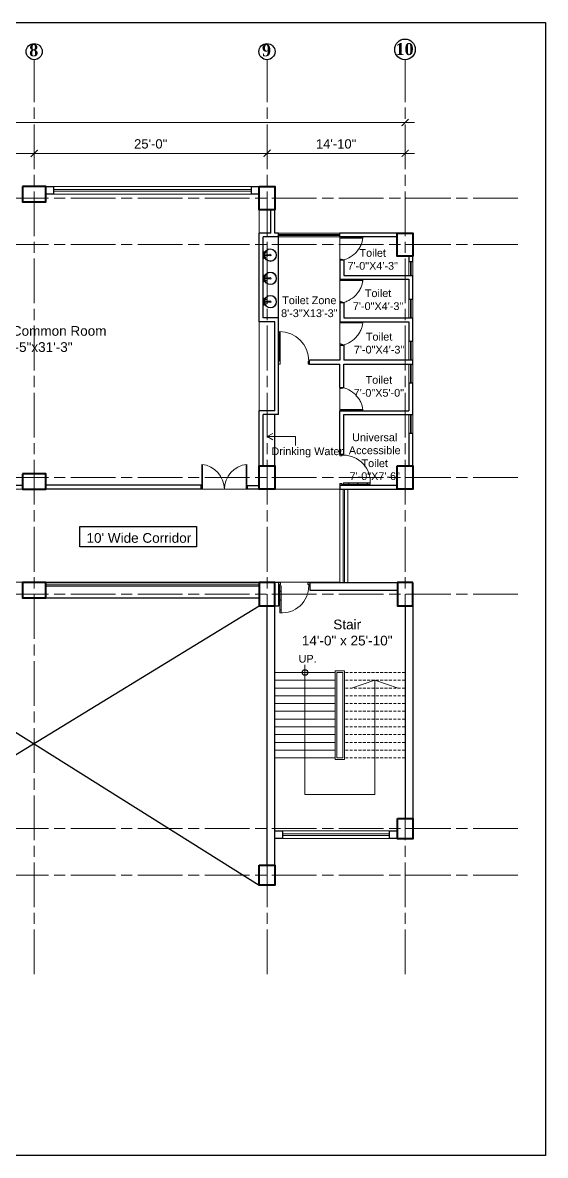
# Model space of a CAD drawing. Header units: inches. Extents: x -12 to 20935469, y -1604 to 24729220.
# Drawn here: x 20918365 to 20919038, y 24705706 to 24707164 of the extents above; entities that cross this region are included whole.
import ezdxf

# ---------------------------------------------------------------- set-up
doc = ezdxf.new("R2010")
doc.units = ezdxf.units.IN
doc.header["$LTSCALE"] = 0.03
doc.header["$MEASUREMENT"] = 0
doc.header["$PDMODE"] = 32
doc.header["$PDSIZE"] = 15
doc.linetypes.add('ACAD_ISO08W100', pattern=[36, 24, -3, 6, -3])
doc.linetypes.add('DASHED2', pattern=[0.375, 0.25, -0.125])
for name, color, linetype, lineweight in [('column', 1, 'Continuous', 40), ('Dim Line', 252, 'Continuous', 13), ('Door', 7, 'Continuous', 18), ('Gas', 21, 'Continuous', 5), ('Glass Line', 252, 'Continuous', 9), ('Grid Line', 252, 'Continuous', 18), ('Hatch', 253, 'Continuous', 15), ('Main Wall', 7, 'Continuous', 30), ('RAIL', 23, 'Continuous', 13), ('STAIR', 46, 'Continuous', 15), ('TOILET FIXTURE', 142, 'Continuous', 5), ('wind.', 150, 'Continuous', 20)]:
    doc.layers.add(name, color=color, linetype=linetype, lineweight=lineweight)
doc.layers.add('FUR', color=251, linetype='Continuous')
doc.layers.add('TEXT', color=7, linetype='Continuous')
doc.styles.add('2', font='swisscl.ttf')
doc.styles.add('RomanS', font='arial.ttf', dxfattribs={"height": 12})
doc.styles.get("Standard").update_dxf_attribs({"font": 'timesbd.ttf'})
doc.dimstyles.new('Aec_Arch_I', dxfattribs={"dimscale": 96, "dimtxt": 12, "dimasz": 0.09375, "dimexe": 0.125, "dimexo": 0.125, "dimgap": 0.0625, "dimtad": 1, "dimdec": 0, "dimzin": 3, "dimdsep": 46, "dimlunit": 4, "dimtxsty": 'RomanS', "dimblk1": 'ARCHTICK', "dimblk2": 'ARCHTICK', "dimsah": 1, "dimcen": 0.09375, "dimdle": 0.125, "dimadec": 0, "dimazin": 0, "dimtfac": 0.75, "dimtdec": 0, "dimtmove": 2, "dimatfit": 3, "dimldrblk": 'ARCHTICK', "dimfxl": 1, "dimfrac": 1, "dimtolj": 1, "dimtzin": 0, "dimarcsym": 0})

# ---------------------------------------------------------------- blocks, each defined once
blk = doc.blocks.new('_ArchTick')
at = {"color": 0, "linetype": 'ByBlock', "lineweight": 35, "const_width": 0.15}
blk.add_lwpolyline([(-0.5, -0.5), (0.5, 0.5)], dxfattribs=at)
blk = doc.blocks.new('*D23')
at = {"layer": 'Defpoints', "color": 0, "transparency": 16777216}
for p in [(20832166.8, 24724578.2), (20832473.8, 24724578.2), (20832473.8, 24724578.2)]:
    blk.add_point(p, dxfattribs=at)
at = {"layer": 'Dim Line', "color": 0, "lineweight": -2, "transparency": 16777216}
for p, q in [((20832154.8, 24724578.2), (20832485.8, 24724578.2)), ((20832166.8, 24724566.2), (20832166.8, 24724566.2)), ((20832473.8, 24724566.2), (20832473.8, 24724566.2))]:
    blk.add_line(p, q, dxfattribs=at)
at = {"layer": 'Dim Line', "color": 0, "lineweight": -2, "transparency": 16777216, "xscale": 9, "yscale": 9, "zscale": 9, "rotation": 180}
blk.add_blockref('_ArchTick', (20832166.8, 24724578.2), dxfattribs=at)
at = {"layer": 'Dim Line', "color": 0, "lineweight": -2, "transparency": 16777216, "xscale": 9, "yscale": 9, "zscale": 9}
blk.add_blockref('_ArchTick', (20832473.8, 24724578.2), dxfattribs=at)
at = {"layer": 'Dim Line', "color": 0, "transparency": 16777216, "insert": (20832320.3, 24724590.3), "char_height": 12, "attachment_point": 5, "style": 'RomanS'}
blk.add_mtext('\\A1;25\'-7"', dxfattribs=at)
blk = doc.blocks.new('*D10')
at = {"layer": 'Defpoints', "color": 0, "transparency": 16777216}
for p in [(20832473.8, 24724578.2), (20832773.8, 24724578.2), (20832773.8, 24724578.2)]:
    blk.add_point(p, dxfattribs=at)
at = {"layer": 'Dim Line', "color": 0, "lineweight": -2, "transparency": 16777216}
blk.add_line((20832461.8, 24724578.2), (20832785.8, 24724578.2), dxfattribs=at)
at = {"layer": 'Dim Line', "color": 0, "lineweight": -2, "transparency": 16777216, "xscale": 9, "yscale": 9, "zscale": 9, "rotation": 180}
blk.add_blockref('_ArchTick', (20832473.8, 24724578.2), dxfattribs=at)
at = {"layer": 'Dim Line', "color": 0, "lineweight": -2, "transparency": 16777216, "xscale": 9, "yscale": 9, "zscale": 9}
blk.add_blockref('_ArchTick', (20832773.8, 24724578.2), dxfattribs=at)
at = {"layer": 'Dim Line', "color": 0, "transparency": 16777216, "insert": (20832623.8, 24724590.3), "char_height": 12, "attachment_point": 5, "style": 'RomanS'}
blk.add_mtext('\\A1;25\'-0"', dxfattribs=at)
blk = doc.blocks.new('*D11')
at = {"layer": 'Defpoints', "color": 0, "transparency": 16777216}
for p in [(20832773.8, 24724578.2), (20832951.8, 24724578.2), (20832951.8, 24724578.2)]:
    blk.add_point(p, dxfattribs=at)
at = {"layer": 'Dim Line', "color": 0, "lineweight": -2, "transparency": 16777216}
for p, q in [((20832761.8, 24724578.2), (20832963.8, 24724578.2)), ((20832951.8, 24724566.2), (20832951.8, 24724566.2))]:
    blk.add_line(p, q, dxfattribs=at)
at = {"layer": 'Dim Line', "color": 0, "lineweight": -2, "transparency": 16777216, "xscale": 9, "yscale": 9, "zscale": 9, "rotation": 180}
blk.add_blockref('_ArchTick', (20832773.8, 24724578.2), dxfattribs=at)
at = {"layer": 'Dim Line', "color": 0, "lineweight": -2, "transparency": 16777216, "xscale": 9, "yscale": 9, "zscale": 9}
blk.add_blockref('_ArchTick', (20832951.8, 24724578.2), dxfattribs=at)
at = {"layer": 'Dim Line', "color": 0, "transparency": 16777216, "insert": (20832862.8, 24724590.3), "char_height": 12, "attachment_point": 5, "style": 'RomanS'}
blk.add_mtext('\\A1;14\'-10"', dxfattribs=at)
blk = doc.blocks.new('*D13')
at = {"layer": 'Defpoints', "color": 0, "transparency": 16777216}
for p in [(20830948.3, 24724610.7), (20832951.8, 24724617.8), (20832951.8, 24724610.7)]:
    blk.add_point(p, dxfattribs=at)
at = {"layer": 'Dim Line', "color": 0, "lineweight": -2, "transparency": 16777216}
for p, q in [((20830948.3, 24724622.7), (20830948.3, 24724629.8)), ((20832951.8, 24724622.7), (20832951.8, 24724629.8)), ((20830936.3, 24724617.8), (20832963.8, 24724617.8))]:
    blk.add_line(p, q, dxfattribs=at)
at = {"layer": 'Dim Line', "color": 0, "lineweight": -2, "transparency": 16777216, "xscale": 9, "yscale": 9, "zscale": 9, "rotation": 180}
blk.add_blockref('_ArchTick', (20830948.3, 24724617.8), dxfattribs=at)
at = {"layer": 'Dim Line', "color": 0, "lineweight": -2, "transparency": 16777216, "xscale": 9, "yscale": 9, "zscale": 9}
blk.add_blockref('_ArchTick', (20832951.8, 24724617.8), dxfattribs=at)
at = {"layer": 'Dim Line', "color": 0, "transparency": 16777216, "insert": (20831950, 24724629.9), "char_height": 12, "attachment_point": 5, "style": 'RomanS'}
blk.add_mtext('\\A1;166\'-11"', dxfattribs=at)
blk = doc.blocks.new('Door_45')
at = {"layer": 'Door'}
for p, q in [((1.5, 5), (1.5, 44)), ((1.5, 40), (2.2, 40)), ((2.2, 40), (2.2, 39.5)), ((2.2, 39.5), (2.7, 39.5)), ((2.7, 39.5), (2.7, 40)), ((2.7, 40), (3.5, 40)), ((3.5, 44), (3.5, 5)), ((1.5, 25.8), (2.2, 25.8)), ((2.2, 25.8), (2.2, 25.3)), ((2.2, 25.3), (2.7, 25.3)), ((2.7, 25.8), (3.5, 25.8)), ((2.7, 25.3), (2.7, 25.8)), ((0, 0), (0, 5)), ((0, 5), (1.5, 5)), ((1.5, 12.6), (2.2, 12.6)), ((3.5, 5), (1.5, 5)), ((1.5, 5), (1.5, 3)), ((1.5, 3), (2.5, 3)), ((2.2, 12.6), (2.2, 13.1)), ((2.2, 13.1), (2.7, 13.1)), ((2.5, 3), (2.5, 0)), ((2.7, 13.1), (2.7, 12.6)), ((2.7, 12.6), (3.5, 12.6)), ((42.5, 3), (42.5, 0)), ((43.5, 3), (42.5, 3)), ((45, 5), (43.5, 5)), ((43.5, 5), (43.5, 3)), ((45, 0), (45, 5)), ((2.5, 0), (0, 0)), ((42.5, 0), (45, 0))]:
    blk.add_line(p, q, dxfattribs=at)
blk.add_arc((4.7, 5.3), 38.8, 359.6233, 94.6685, dxfattribs=at)
blk = doc.blocks.new('A$C36295410')
at = {"layer": 'Door'}
for p, q in [((1, 4), (1, 32)), ((2, 0), (2, 32)), ((58, 0), (58, 32)), ((59, 4), (59, 32)), ((1, 5), (0, 5)), ((2, 4), (1, 4)), ((58, 4), (59, 4)), ((59, 5), (60, 5)), ((2, 0), (0, 0)), ((58, 0), (60, 0))]:
    blk.add_line(p, q, dxfattribs=at)
for centre, start, end in [((-2.5, -0.3), 0.5906, 83.7783), ((62.5, -0.3), 96.2217, 179.4094)]:
    blk.add_arc(centre, 32.5, start, end, dxfattribs=at)
blk = doc.blocks.new('sssss-flat-876')
at = {"layer": 'Door', "linetype": 'Continuous', "ltscale": 3}
blk.add_line((3666.5, 84027.2), (3666.5, 84055.7), dxfattribs=at)
at = {"layer": 'Door', "linetype": 'Continuous', "ltscale": 3, "extrusion": (-7.21527e-09, -3.35624e-18, 1), "elevation": 0}
for points in [[(3666.5, 84057.2), (3666.5, 84055.7), (3668.4, 84055.7), (3668.4, 84056.5), (3670.2, 84056.5), (3670.2, 84057.2)], [(3668.4, 84055.7), (3696.2, 84055.7), (3696.2, 84056.5), (3668.4, 84056.5)]]:
    blk.add_lwpolyline(points, close=True, dxfattribs=at)
at = {"layer": 'Door', "linetype": 'Continuous', "ltscale": 3, "flags": 128}
blk.add_lwpolyline([(3670.2, 84027.2, 0.04096), (3675.5, 84028.9, 0.082496), (3684.9, 84034.8, 0.052187), (3689.7, 84040, 0.043988), (3692.9, 84045, 0.036571), (3694.8, 84049.6, 0.034751), (3695.9, 84054.2, 0.011435), (3696.2, 84055.7)], format="xyb", dxfattribs=at)
at = {"layer": 'Door', "linetype": 'Continuous', "ltscale": 3}
blk.add_lwpolyline([(3666.5, 84027.2), (3666.5, 84028.7), (3668.4, 84028.7), (3668.4, 84027.9), (3670.2, 84027.9), (3670.2, 84027.2)], close=True, dxfattribs=at)
blk = doc.blocks.new('7-flat-72')
at = {"layer": 'Glass Line', "color": 8, "ltscale": 20}
for p, q in [((-64478.7, 376960.5), (-64480.3, 376960.5)), ((-64480.3, 376959.5), (-64480.3, 376960.5)), ((-64480.3, 376959.5), (-64480.3, 376960.5)), ((-64478.7, 376959.5), (-64480.3, 376959.5)), ((-64480.3, 376959.1), (-64480.3, 376959.4)), ((-64478.7, 376959.4), (-64480.3, 376959.4)), ((-64478.7, 376959.1), (-64480.3, 376959.1)), ((-64480.2, 376959.4), (-64480.2, 376959.5)), ((-64480.1, 376959.5), (-64480.1, 376960.5)), ((-64479.9, 376959.5), (-64479.9, 376960.5)), ((-64479.5, 376959.5), (-64479.5, 376960.5)), ((-64479.1, 376959.5), (-64479.1, 376960.5)), ((-64478.9, 376959.5), (-64478.9, 376960.5)), ((-64478.9, 376959.4), (-64478.9, 376959.5)), ((-64478.8, 376959.5), (-64478.8, 376960.5)), ((-64478.7, 376959.5), (-64478.7, 376960.5)), ((-64478.7, 376959.1), (-64478.7, 376959.4)), ((-64475.1, 376959.4), (-64476.9, 376959.4)), ((-64476.9, 376959.1), (-64476.9, 376959.4)), ((-64475.1, 376959.1), (-64476.9, 376959.1)), ((-64476.6, 376959.4), (-64476.6, 376966.6)), ((-64475.5, 376966.6), (-64476.6, 376966.6)), ((-64475.5, 376959.4), (-64475.5, 376966.6)), ((-64475.1, 376959.1), (-64475.1, 376959.4)), ((-64473.3, 376960.5), (-64471.7, 376960.5)), ((-64473.3, 376959.5), (-64473.3, 376960.5)), ((-64473.3, 376959.5), (-64473.3, 376960.5)), ((-64473.3, 376959.5), (-64471.7, 376959.5)), ((-64473.3, 376959.1), (-64473.3, 376959.4)), ((-64473.3, 376959.4), (-64471.7, 376959.4)), ((-64473.3, 376959.1), (-64471.7, 376959.1)), ((-64473.1, 376959.5), (-64473.1, 376960.5)), ((-64473.1, 376959.4), (-64473.1, 376959.5)), ((-64472.9, 376959.5), (-64472.9, 376960.5)), ((-64472.5, 376959.5), (-64472.5, 376960.5)), ((-64472.1, 376959.5), (-64472.1, 376960.5)), ((-64471.9, 376959.5), (-64471.9, 376960.5)), ((-64471.9, 376959.4), (-64471.9, 376959.5)), ((-64471.8, 376959.5), (-64471.8, 376960.5)), ((-64471.7, 376959.5), (-64471.7, 376960.5)), ((-64471.7, 376959.1), (-64471.7, 376959.4))]:
    blk.add_line(p, q, dxfattribs=at)
blk.add_circle((-64476, 376968.4, 0), 1.08, dxfattribs=at)
for radius, start, end in [(8.1, 273.8334, 266.1883), (7.55, 274.115, 265.9068)]:
    blk.add_arc((-64476, 376968.4, 0), radius, start, end, dxfattribs=at)
blk = doc.blocks.new('SFSFSFS-flat-72')
at = {"layer": 'TOILET FIXTURE', "ltscale": 0.2}
blk.add_lwpolyline([(-3918.5, -3608.1), (-3918.5, -3602.7), (-3923.9, -3602.7), (-3923.9, -3608.1)], close=True, dxfattribs=at)
at = {"layer": 'TOILET FIXTURE', "ltscale": 20}
blk.add_blockref('7-flat-72', (60554.8, -380567.2), dxfattribs=at)
blk = doc.blocks.new('$D40')
at = {"layer": 'Door'}
for p, q in [((1, 4), (1, 42)), ((2, 0), (2, 42)), ((1, 5), (0, 5)), ((2, 0), (0, 0)), ((2, 4), (1, 4)), ((39, 4), (38, 4)), ((38, 4), (38, 0)), ((40, 0), (38, 0)), ((40, 5), (39, 5)), ((39, 5), (39, 4))]:
    blk.add_line(p, q, dxfattribs=at)
blk.add_arc((1, 4), 38, 0, 90, dxfattribs=at)
blk = doc.blocks.new('fff')
at = {"layer": 'Grid Line', "color": 252, "linetype": 'ACAD_ISO08W100', "lineweight": 9, "ltscale": 80, "true_color": 0x939598}
for p, q in [((20832473.8, 24723521.1), (20832473.8, 24724698.8)), ((20832773.8, 24723521.1), (20832773.8, 24724698.8)), ((20832951.8, 24723521.1), (20832951.8, 24724698.8)), ((20833096.9, 24724520.6), (20830726.1, 24724520.6)), ((20833096.9, 24724460.6), (20830726.1, 24724460.6)), ((20833096.9, 24724160.7), (20830726.1, 24724160.7)), ((20833096.9, 24724010.7), (20830726.1, 24724010.7)), ((20833096.9, 24723708.7), (20830726.1, 24723708.7)), ((20833096.9, 24723648.8), (20830726.1, 24723648.8))]:
    blk.add_line(p, q, dxfattribs=at)
at = {"layer": 'Dim Line'}
for base, p1, p2, picture, middle in [((20832951.7523, 24724617.8128), (20830948.3088, 24724610.7482), (20832951.7523, 24724610.7482), '*D13', (20831950.0306, 24724629.9397)), ((20832473.8, 24724578.2), (20832166.8, 24724578.2), (20832473.8, 24724578.2), '*D23', (20832320.3, 24724590.3)), ((20832773.8, 24724578.2), (20832473.8, 24724578.2), (20832773.8, 24724578.2), '*D10', (20832623.8, 24724590.3)), ((20832951.8, 24724578.2), (20832773.8, 24724578.2), (20832951.8, 24724578.2), '*D11', (20832862.8, 24724590.3))]:
    dim = blk.add_linear_dim(base=base, p1=p1, p2=p2, dimstyle='Aec_Arch_I', dxfattribs=at)
    dim.commit()
    dim.dimension.update_dxf_attribs({"geometry": picture, "text_midpoint": middle})

msp = doc.modelspace()

# ---------------------------------------------------------------- linework, layer by layer
for p, q in [((20918867.5, 24706893.2), (20918867.5, 24706893.2)), ((20918694.6, 24706784), (20918694.6, 24706888.2)), ((20918689.6, 24706593.3), (20918689.6, 24706659.3)), ((20918778.6, 24706568.5), (20918773.6, 24706568.5)), ((20918394.7, 24706443.3), (20918669.7, 24706443.3)), ((20918732.5, 24706443.3), (20918829.7, 24706443.3)), ((20918079.8, 24706423.3), (20918669.7, 24706053.3)), ((20918394.7, 24706423.3), (20918669.7, 24706423.3)), ((20918079.8, 24706053.3), (20918669.7, 24706413.3))]:
    msp.add_line(p, q)
msp.add_lwpolyline([(20918438.3, 24706515.2), (20918588.8, 24706515.2), (20918588.8, 24706489), (20918438.3, 24706489)], close=True)
msp.add_circle((20918728.6, 24706327.3), 3.61)
at = {"layer": 'column', "lineweight": 40, "ltscale": 20}
for points in [[(20918364.7, 24706953.2), (20918364.7, 24706933.2), (20918394.7, 24706933.2), (20918394.7, 24706953.2)], [(20918669.6, 24706953.2), (20918689.6, 24706953.2), (20918689.6, 24706923.2), (20918669.6, 24706923.2)], [(20918847.5, 24706893.2), (20918867.5, 24706893.2), (20918867.5, 24706863.2), (20918847.5, 24706863.2)], [(20918364.7, 24706583.3), (20918364.7, 24706563.3), (20918394.7, 24706563.3), (20918394.7, 24706583.3)], [(20918669.6, 24706593.3), (20918689.6, 24706593.3), (20918689.6, 24706563.3), (20918669.6, 24706563.3)], [(20918847.5, 24706593.3), (20918867.5, 24706593.3), (20918867.5, 24706563.3), (20918847.5, 24706563.3)], [(20918364.7, 24706443.3), (20918364.7, 24706423.3), (20918394.7, 24706423.3), (20918394.7, 24706443.3)], [(20918689.7, 24706443.3), (20918669.7, 24706443.3), (20918669.7, 24706413.3), (20918689.7, 24706413.3)], [(20918867.7, 24706443.3), (20918847.7, 24706443.3), (20918847.7, 24706413.3), (20918867.7, 24706413.3)], [(20918847.7, 24706139.3), (20918867.7, 24706139.3), (20918867.7, 24706113.3), (20918847.7, 24706113.3)], [(20918669.7, 24706079.3), (20918689.7, 24706079.3), (20918689.7, 24706053.3), (20918669.7, 24706053.3)]]:
    msp.add_lwpolyline(points, close=True, dxfattribs=at)
at = {"layer": 'Defpoints'}
msp.add_lwpolyline([(20916599.6, 24707164.1), (20919038.4, 24707164.1), (20919038.4, 24705705.5), (20916599.6, 24705705.5)], close=True, dxfattribs=at)
at = {"layer": 'Gas', "color": 0, "lineweight": 5}
for points in [[(20918767.6, 24706329.3), (20918779.6, 24706329.3), (20918779.6, 24706215.3), (20918767.6, 24706215.3)], [(20918769.6, 24706327.3), (20918777.6, 24706327.3), (20918777.6, 24706217.3), (20918769.6, 24706217.3)]]:
    msp.add_lwpolyline(points, close=True, dxfattribs=at)
at = {"layer": 'Hatch', "lineweight": 5}
for p, q in [((20918669.6, 24706893.2), (20918669.6, 24706923.2)), ((20918669.6, 24706664.3), (20918669.6, 24706779))]:
    msp.add_line(p, q, dxfattribs=at)
at = {"layer": 'Hatch', "lineweight": 0}
msp.add_lwpolyline([(20918773.6, 24706563.4), (20917939.7, 24706563.4), (20917939.7, 24706878.2), (20917760, 24706878.4), (20917760, 24706563.3), (20916938.1, 24706563.5), (20916938.1, 24706443.4), (20917760.1, 24706443.4), (20917760.1, 24706223.9), (20917969.7, 24706223.9), (20917969.7, 24706073.3), (20917969.7, 24706058.4), (20917971.1, 24706058.4), (20918074.8, 24706058.4), (20918072.6, 24706443.4), (20918773.6, 24706443.4)], close=True, dxfattribs=at)
at = {"layer": 'Main Wall', "lineweight": 30}
for p, q in [((20918659.6, 24706953.2), (20918669.6, 24706953.2)), ((20918659.6, 24706943.2), (20918659.6, 24706953.2)), ((20918669.6, 24706943.2), (20918659.6, 24706943.2)), ((20918684.6, 24706893.2), (20918684.6, 24706923.2)), ((20918689.6, 24706893.2), (20918689.6, 24706923.2)), ((20918669.6, 24706779), (20918669.6, 24706893.2)), ((20918684.6, 24706893.2), (20918669.6, 24706893.2)), ((20918694.6, 24706893.2), (20918689.6, 24706893.2)), ((20918694.6, 24706888.2), (20918694.6, 24706893.2)), ((20918847.5, 24706893.2), (20918773.6, 24706893.2)), ((20918773.6, 24706888.2), (20918773.6, 24706893.2)), ((20918674.6, 24706784), (20918674.6, 24706888.2)), ((20918694.6, 24706888.2), (20918674.6, 24706888.2)), ((20918847.5, 24706888.2), (20918773.6, 24706888.2)), ((20918867.5, 24706856.6), (20918867.5, 24706863.2)), ((20918778.6, 24706858.2), (20918773.6, 24706858.2)), ((20918778.6, 24706858.2), (20918778.6, 24706838.6)), ((20918773.6, 24706833.6), (20918862.5, 24706833.6)), ((20918778.6, 24706838.6), (20918867.5, 24706838.6)), ((20918867.5, 24706808), (20918867.5, 24706838.6)), ((20918773.6, 24706803.6), (20918778.6, 24706803.6)), ((20918778.6, 24706803.6), (20918778.6, 24706784)), ((20918689.6, 24706779), (20918669.6, 24706779)), ((20918694.6, 24706784), (20918674.6, 24706784)), ((20918689.6, 24706664.3), (20918689.6, 24706779)), ((20918694.6, 24706729.3), (20918694.6, 24706784)), ((20918773.6, 24706779), (20918862.5, 24706779)), ((20918778.6, 24706784), (20918867.5, 24706784)), ((20918862.5, 24706779), (20918862.5, 24706753.3)), ((20918867.5, 24706753.3), (20918867.5, 24706784)), ((20918773.6, 24706749), (20918778.6, 24706749)), ((20918867.5, 24706753.3), (20918862.5, 24706753.3)), ((20918694.6, 24706659.3), (20918694.6, 24706729.3)), ((20918734.6, 24706724.3), (20918734.6, 24706729.3)), ((20918867.5, 24706729.3), (20918778.6, 24706729.3)), ((20918867.5, 24706724.3), (20918867.5, 24706729.3)), ((20918734.6, 24706724.3), (20918773.6, 24706724.3)), ((20918773.6, 24706694.3), (20918773.6, 24706724.3)), ((20918778.6, 24706724.3), (20918867.5, 24706724.3)), ((20918778.6, 24706694.3), (20918778.6, 24706724.3)), ((20918862.5, 24706700.3), (20918867.5, 24706700.3)), ((20918862.5, 24706700.3), (20918862.5, 24706664.3)), ((20918867.5, 24706659.3), (20918867.5, 24706700.3)), ((20918773.6, 24706694.3), (20918778.6, 24706694.3)), ((20918669.6, 24706593.3), (20918669.6, 24706664.3)), ((20918689.6, 24706664.3), (20918669.6, 24706664.3)), ((20918674.6, 24706593.3), (20918674.6, 24706659.3)), ((20918694.6, 24706659.3), (20918674.6, 24706659.3)), ((20918773.6, 24706608.5), (20918773.6, 24706664.3)), ((20918773.6, 24706664.3), (20918862.5, 24706664.3)), ((20918778.6, 24706608.5), (20918778.6, 24706659.3)), ((20918778.6, 24706659.3), (20918867.5, 24706659.3)), ((20918862.5, 24706635.3), (20918862.5, 24706593.3)), ((20918862.5, 24706635.3), (20918867.5, 24706635.3)), ((20918867.5, 24706593.3), (20918867.5, 24706635.3)), ((20918773.6, 24706608.5), (20918778.6, 24706608.5)), ((20918364.7, 24706568.3), (20918154.7, 24706568.3)), ((20918594.7, 24706568.5), (20918394.7, 24706568.5)), ((20918594.7, 24706563.3), (20918394.7, 24706563.3)), ((20918594.7, 24706568.5), (20918594.7, 24706563.3)), ((20918594.7, 24706563.3), (20918594.7, 24706568.5)), ((20918773.6, 24706568.5), (20918847.5, 24706568.5)), ((20918773.6, 24706568.5), (20918773.6, 24706563.5)), ((20918773.6, 24706563.5), (20918847.5, 24706563.5)), ((20918679.7, 24706443.3), (20918689.7, 24706443.3)), ((20918694.7, 24706443.3), (20918689.7, 24706443.3)), ((20918694.7, 24706413.3), (20918694.7, 24706443.3)), ((20918734.7, 24706443.3), (20918847.7, 24706443.3)), ((20918734.7, 24706443.3), (20918734.7, 24706433.3)), ((20918734.7, 24706433.3), (20918847.7, 24706433.3)), ((20918679.7, 24706079.3), (20918679.7, 24706413.3)), ((20918689.7, 24706079.3), (20918689.7, 24706413.3)), ((20918689.7, 24706413.3), (20918694.7, 24706413.3)), ((20918857.7, 24706413.3), (20918857.7, 24706139.3)), ((20918867.7, 24706413.3), (20918867.7, 24706139.3)), ((20918699.7, 24706123.4), (20918699.7, 24706113.4))]:
    msp.add_line(p, q, dxfattribs=at)
for points in [[(20918394.6, 24706953.2), (20918404.6, 24706953.2), (20918404.6, 24706943.2), (20918394.6, 24706943.2)], [(20918862.5, 24706863.2), (20918862.5, 24706856.6)], [(20918773.6, 24706858.2), (20918773.6, 24706833.6)], [(20918862.5, 24706856.6), (20918867.5, 24706856.6)], [(20918862.5, 24706833.6), (20918862.5, 24706808)], [(20918773.6, 24706803.6), (20918773.6, 24706779)], [(20918862.5, 24706808), (20918867.5, 24706808)], [(20918773.6, 24706749), (20918773.6, 24706729.3)], [(20918778.6, 24706749), (20918778.6, 24706729.3)], [(20918773.6, 24706729.3), (20918734.6, 24706729.3)], [(20918699.7, 24706113.4), (20918689.7, 24706113.4), (20918689.7, 24706123.4), (20918699.7, 24706123.4)], [(20918847.7, 24706113.4), (20918837.7, 24706113.4), (20918837.7, 24706123.4), (20918847.7, 24706123.4)]]:
    msp.add_lwpolyline(points, dxfattribs=at)
msp.add_lwpolyline([(20918654.7, 24706568.3), (20918669.7, 24706568.3), (20918669.7, 24706563.3), (20918654.7, 24706563.3)], close=True, dxfattribs=at)
at = {"layer": 'RAIL', "lineweight": 9}
for p, q in [((20918728.6, 24706337), (20918728.6, 24706170.3)), ((20918689.6, 24706307.3), (20918767.6, 24706307.3)), ((20918788.6, 24706307.3), (20918818.6, 24706317.3)), ((20918818.6, 24706170.3), (20918818.6, 24706317.3)), ((20918818.6, 24706317.3), (20918848.6, 24706307.3)), ((20918728.6, 24706170.3), (20918818.6, 24706170.3))]:
    msp.add_line(p, q, dxfattribs=at)
at = {"layer": 'STAIR', "color": 253, "lineweight": 5}
for p, q in [((20918680, 24706631), (20918687.3, 24706635.1)), ((20918680, 24706631), (20918716.2, 24706631)), ((20918680, 24706631), (20918687.3, 24706627)), ((20918716.2, 24706631), (20918716.2, 24706619.8))]:
    msp.add_line(p, q, dxfattribs=at)
at = {"layer": 'STAIR', "color": 32, "lineweight": 5}
for p, q in [((20918767.6, 24706327.3), (20918689.6, 24706327.3)), ((20918767.6, 24706317.3), (20918689.6, 24706317.3)), ((20918749.6, 24706307.3), (20918689.6, 24706307.3)), ((20918767.6, 24706297.3), (20918689.6, 24706297.3)), ((20918767.6, 24706287.3), (20918689.6, 24706287.3)), ((20918767.6, 24706277.3), (20918689.6, 24706277.3)), ((20918767.6, 24706267.3), (20918689.6, 24706267.3)), ((20918767.6, 24706257.3), (20918689.6, 24706257.3)), ((20918767.6, 24706247.3), (20918689.6, 24706247.3)), ((20918767.6, 24706237.3), (20918689.6, 24706237.3)), ((20918767.6, 24706227.3), (20918689.6, 24706227.3)), ((20918767.6, 24706217.3), (20918689.6, 24706217.3))]:
    msp.add_line(p, q, dxfattribs=at)
at = {"layer": 'STAIR', "color": 32, "linetype": 'DASHED2', "lineweight": 5, "ltscale": 500}
for p, q in [((20918857.5, 24706327.3), (20918779.6, 24706327.3)), ((20918857.5, 24706317.3), (20918779.6, 24706317.3)), ((20918857.5, 24706307.3), (20918779.6, 24706307.3)), ((20918857.5, 24706297.3), (20918779.6, 24706297.3)), ((20918857.5, 24706287.3), (20918779.6, 24706287.3)), ((20918857.5, 24706277.3), (20918779.6, 24706277.3)), ((20918857.5, 24706267.3), (20918779.6, 24706267.3)), ((20918857.5, 24706257.3), (20918779.6, 24706257.3)), ((20918857.5, 24706247.3), (20918779.6, 24706247.3)), ((20918857.5, 24706237.3), (20918779.6, 24706237.3)), ((20918857.5, 24706227.3), (20918779.6, 24706227.3)), ((20918857.5, 24706217.3), (20918779.6, 24706217.3))]:
    msp.add_line(p, q, dxfattribs=at)
at = {"layer": 'TEXT'}
for centre, radius in [((20918857.5, 24707129.6), 13.3), ((20918379.6, 24707126.8), 10.4), ((20918679.6, 24707126.8), 10.4)]:
    msp.add_circle(centre, radius, dxfattribs=at)
at = {"layer": 'wind.'}
for p, q in [((20918404.6, 24706953.2), (20918659.6, 24706953.2)), ((20918404.6, 24706949.2), (20918659.6, 24706949.3)), ((20918404.6, 24706947.2), (20918659.6, 24706947.3)), ((20918404.6, 24706943.2), (20918659.6, 24706943.2)), ((20918773.6, 24706893.2), (20918694.6, 24706893.2)), ((20918773.6, 24706891.2), (20918694.6, 24706891.2)), ((20918773.6, 24706890.2), (20918694.6, 24706890.2)), ((20918773.6, 24706888.2), (20918694.6, 24706888.2)), ((20918773.7, 24706443.3), (20918773.7, 24706563.5)), ((20918777.7, 24706443.3), (20918777.7, 24706563.5)), ((20918779.7, 24706443.3), (20918779.7, 24706563.5)), ((20918783.7, 24706443.3), (20918783.7, 24706563.5))]:
    msp.add_line(p, q, dxfattribs=at)
at = {"layer": 'wind.', "lineweight": 5}
for p, q in [((20918862.5, 24706838.6), (20918862.5, 24706856.6)), ((20918864.5, 24706838.6), (20918864.5, 24706856.6)), ((20918865.5, 24706838.6), (20918865.5, 24706856.6)), ((20918867.5, 24706838.6), (20918867.5, 24706856.6)), ((20918862.5, 24706784), (20918862.5, 24706808)), ((20918864.5, 24706784), (20918864.5, 24706808)), ((20918865.5, 24706784), (20918865.5, 24706808)), ((20918867.5, 24706784), (20918867.5, 24706808)), ((20918862.5, 24706729.3), (20918862.5, 24706753.3)), ((20918864.5, 24706729.3), (20918864.5, 24706753.3)), ((20918865.5, 24706729.3), (20918865.5, 24706753.3)), ((20918867.5, 24706729.3), (20918867.5, 24706753.3)), ((20918862.5, 24706700.3), (20918862.5, 24706724.3)), ((20918864.5, 24706700.3), (20918864.5, 24706724.3)), ((20918865.5, 24706700.3), (20918865.5, 24706724.3)), ((20918867.5, 24706700.3), (20918867.5, 24706724.3)), ((20918862.5, 24706635.3), (20918862.5, 24706659.3)), ((20918864.5, 24706635.3), (20918864.5, 24706659.3)), ((20918865.5, 24706635.3), (20918865.5, 24706659.3)), ((20918867.5, 24706635.3), (20918867.5, 24706659.3)), ((20918394.7, 24706440.2), (20918669.7, 24706440.2)), ((20918394.7, 24706438.3), (20918669.7, 24706438.3)), ((20918837.7, 24706123.4), (20918699.7, 24706123.4)), ((20918837.7, 24706119.4), (20918699.7, 24706119.4)), ((20918837.7, 24706117.4), (20918699.7, 24706117.4)), ((20918837.7, 24706113.4), (20918699.7, 24706113.4))]:
    msp.add_line(p, q, dxfattribs=at)

# ---------------------------------------------------------------- block references
at = {"layer": 'Door', "ltscale": 20}
for p in [(20915107, 24622831), (20915107, 24622776.4), (20915107, 24622721.8)]:
    msp.add_blockref('sssss-flat-876', p, dxfattribs=at)
at = {"layer": 'Door'}
msp.add_blockref('$D40', (20918694.6, 24706724.3), dxfattribs=at)
at = {"layer": 'Door', "ltscale": 20, "xscale": -1, "rotation": 180}
msp.add_blockref('sssss-flat-876', (20915107, 24790721.5), dxfattribs=at)
at = {"layer": 'Door', "color": 250, "ltscale": 20, "xscale": -0.8888888888759539, "yscale": 0.8888888888759539, "zscale": 0.8888888888759539}
for p, rotation in [((20918773.6, 24706568.5), 270), ((20918694.7, 24706443.3), 180)]:
    msp.add_blockref('Door_45', p, dxfattribs=dict(at, rotation=rotation))
at = {"layer": 'FUR'}
msp.add_blockref('A$C36295410', (20918594.7, 24706563.3), dxfattribs=at)
at = {"layer": 'Hatch', "lineweight": 0}
msp.add_blockref('fff', (85905.9, -17582.4), dxfattribs=at)
at = {"layer": 'TOILET FIXTURE', "ltscale": 20, "xscale": -1, "rotation": 270}
for p in [(20922282.7, 24710786), (20922282.7, 24710756), (20922282.7, 24710726)]:
    msp.add_blockref('SFSFSFS-flat-72', p, dxfattribs=at)

# ---------------------------------------------------------------- texts
at = {"layer": 'TEXT', "char_height": 15.44, "width": 227.458, "attachment_point": 8, "rotation": 0}
for s, insert in [('\\A1;10', (20918857, 24707122.1)), ('\\A1;8', (20918379, 24707120.5)), ('\\A1;9', (20918679, 24707120.5))]:
    msp.add_mtext(s, dxfattribs=dict(at, insert=insert))
at = {"layer": 'TEXT', "color": 30, "lineweight": 5, "ltscale": 20, "attachment_point": 2, "style": '2'}
for s, width, gutter_width, insert, char_height in [('{\\fArial|b0|i0|c0|p34;\\C0;Toilet \\P7\'-0"X4\'-3"}', 104.76, 0.5, (20918815.9, 24706872.6), 10), ('{\\fArial|b0|i0|c0|p34;\\C0;Toilet \\P7\'-0"X4\'-3"}', 104.76, 0.5, (20918822.8, 24706820.7), 10), ('{\\fArial|b0|i0|c0|p34;\\C0;Toilet Zone\\P8\'-3"X13\'-3"}', 104.76, 0.5, (20918734.2, 24706811.6), 10), ('\\pxsm1;{\\fArial|b0|i0|c0|p34;\\C0;Female Common Room\\P\\pqc;50\'-5"x31\'-3"}', 231.619, 0.5, (20918380.3, 24706773.4), 12.476), ('{\\fArial|b0|i0|c0|p34;\\C0;Toilet \\P7\'-0"X4\'-3"}', 104.76, 0.5, (20918824.1, 24706764.7), 10), ('{\\fArial|b0|i0|c0|p34;\\C0;Toilet \\P7\'-0"X5\'-0"}', 104.76, 0.5, (20918823.8, 24706709.1), 10), ('{\\fArial|b0|i0|c0|p34;\\C0;Universal Accessible Toilet\\P7\'-0"X7\'-6"}', 88.036, 0.35, (20918818.5, 24706635.1), 10), ('\\pxsm1;{\\fArial|b0|i0|c0|p34;\\C0;Drinking Water }', 88.563, 0.282, (20918731.5, 24706617.2), 10), ("\\pxsm1,qc;{\\fArial|b0|i0|c0|p34;\\C0;10' Wide Corridor}", 227.89, 0.75, (20918514.5, 24706506.8), 12.476), ('\\pxsm1;{\\fArial|b0|i0|c0|p34;\\C0;Stair\\P14\'-0" x 25\'-10"  }', 135.652, 0.282, (20918783, 24706395.4), 12.476), ('{\\fArial|b0|i0|c0|p34;\\C0;UP.}', 104.76, 0.5, (20918732, 24706350), 10)]:
    msp.add_mtext_dynamic_manual_height_columns(s, width=width, gutter_width=gutter_width, heights=[0], dxfattribs=dict(at, insert=insert, char_height=char_height))

doc.saveas('drawing.dxf')
